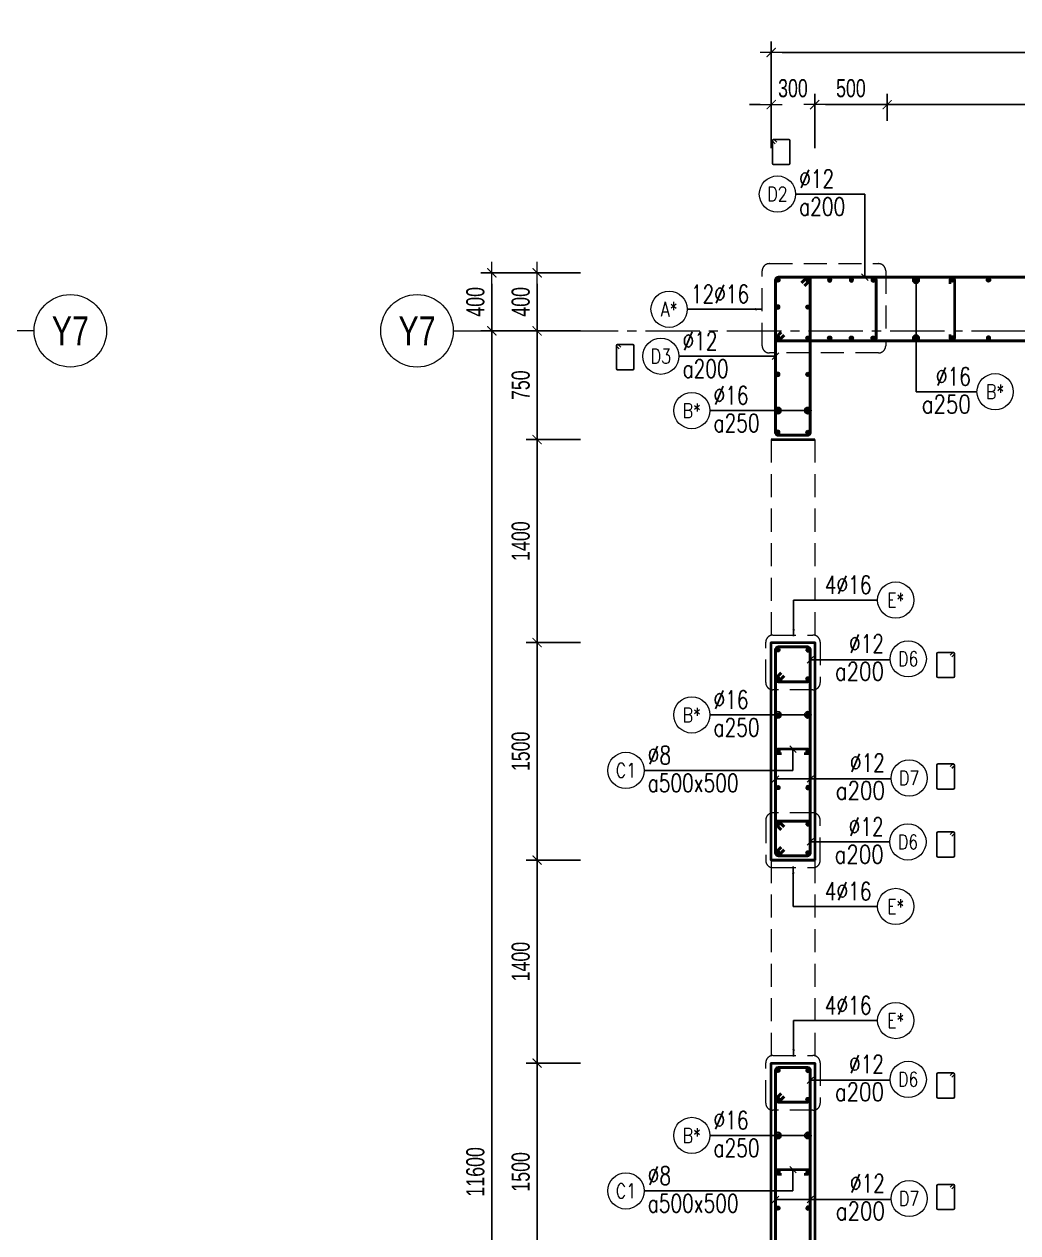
# Model space of a CAD drawing. Header units: millimetres. Extents: x 738475 to 1279438, y -34239 to 156422.
# Drawn here: x 1170235 to 1177088, y 141260 to 149595 of the extents above; entities that cross this region are included whole.
import ezdxf
from ezdxf.enums import TextEntityAlignment as Align

# ---------------------------------------------------------------- set-up
doc = ezdxf.new("R2010")
doc.units = ezdxf.units.MM
doc.header["$MEASUREMENT"] = 0
doc.linetypes.add('HIDDEN2', pattern=[4.7625, 3.175, -1.5875])
doc.linetypes.add('OF_Grid_1$0$CENTER2', pattern=[1.125, 0.75, -0.125, 0.125, -0.125])
doc.layers.get('0').update_dxf_attribs({"lineweight": 20})
doc.layers.get('Defpoints').update_dxf_attribs({"color": 151, "lineweight": 9})
for name, color, linetype, lineweight in [('KC-LEADER', 153, 'Continuous', 18), ('KC-THEP', 6, 'Continuous', 40), ('NDC_S_BEAM', 3, 'HIDDEN2', 20), ('NDC_S_DIM', 1, 'Continuous', 15), ('NDC_S_HIDDEN', 8, 'HIDDEN2', 13), ('NDC_S_LEADER', 1, 'Continuous', 15), ('NDC_S_REBAR', 4, 'Continuous', 35), ('NDC_S_STIRRUP', 4, 'Continuous', 40), ('NDC_S_VN TEXT', 7, 'Continuous', 20), ('NDC_S_WALL', 6, 'Continuous', 35), ('OF_Core wall_1.2(B1-19F)$0$NDC_S_WALL', 6, 'Continuous', 35), ('OF_Grid_1$0$NDC_S_AXIS', 5, 'OF_Grid_1$0$CENTER2', 13), ('OF_Grid_1$0$NDC_S_SYMBOL', 1, 'Continuous', 15), ('OF_Grid_1$0$NDC_S_TEXT SYMBOL', 7, 'Continuous', 20)]:
    doc.layers.add(name, color=color, linetype=linetype, lineweight=lineweight)
doc.layers.add('Ligature', color=1, linetype='Continuous')
doc.styles.add('NDC_ARIAL', font='arial.ttf', dxfattribs={"width": 0.85})
doc.styles.add('NDC_DIM', font='', dxfattribs={"width": 0.75})
doc.styles.add('NDC_EN TXT', font='romans.shx', dxfattribs={"width": 0.8})
doc.styles.add('OF_Grid_1$0$NDC_ANNO', font='', dxfattribs={"width": 0.8})
doc.styles.get('NDC_DIM').set_extended_font_data('Dotum')
doc.styles.get('OF_Grid_1$0$NDC_ANNO').set_extended_font_data('Dotum')
doc.dimstyles.new('NDC_1-50', dxfattribs={"dimscale": 50, "dimtxt": 2.5, "dimasz": 1, "dimexe": 1.5, "dimexo": 0, "dimgap": 0.8, "dimtad": 1, "dimdec": 0, "dimdsep": 46, "dimtxsty": 'NDC_ARIAL', "dimblk": 'DIMMARK', "dimcen": 49999.938995, "dimdle": 1.5, "dimclrd": 1, "dimclre": 1, "dimclrt": 3, "dimadec": 0, "dimazin": 0, "dimtfac": 1, "dimtdec": 0, "dimtix": 1, "dimtmove": 2, "dimatfit": 3, "dimfxl": 1, "dimarcsym": 0})
doc.dimstyles.new('NDC_dim_30', dxfattribs={"dimscale": 30, "dimtxt": 2.5, "dimasz": 1.5, "dimexe": 1.5, "dimexo": 2.5, "dimgap": 1, "dimtad": 1, "dimdec": 0, "dimzin": 0, "dimdsep": 46, "dimtxsty": 'NDC_DIM', "dimblk": 'DIMMARK', "dimcen": 0.09, "dimdle": 1.2, "dimclrd": 1, "dimclre": 1, "dimclrt": 3, "dimadec": 0, "dimazin": 0, "dimtfac": 1, "dimtdec": 0, "dimtix": 1, "dimtofl": 0, "dimtmove": 0, "dimatfit": 3, "dimfxl": 6, "dimfxlon": 1, "dimtolj": 1, "dimtzin": 0, "dimarcsym": 0})
doc.dimstyles.new('NDC_dim_50', dxfattribs={"dimscale": 50, "dimtxt": 2.5, "dimasz": 1.5, "dimexe": 1.5, "dimexo": 2.5, "dimgap": 1, "dimtad": 1, "dimdec": 0, "dimzin": 0, "dimdsep": 46, "dimtxsty": 'NDC_DIM', "dimblk": 'DIMMARK', "dimcen": 0.09, "dimdle": 1.2, "dimclrd": 1, "dimclre": 1, "dimclrt": 3, "dimadec": 0, "dimazin": 0, "dimtfac": 1, "dimtdec": 0, "dimtix": 1, "dimtofl": 0, "dimtmove": 0, "dimatfit": 3, "dimfxl": 6, "dimfxlon": 1, "dimtolj": 1, "dimtzin": 0, "dimarcsym": 0})

# ---------------------------------------------------------------- blocks, each defined once
blk = doc.blocks.new('*U17')
at = {"layer": 'OF_Grid_1$0$NDC_S_SYMBOL'}
blk.add_line((-5, 0), (-9, 0), dxfattribs=at)
blk.add_circle((0, 0), 5, dxfattribs=at)
at = {"layer": 'OF_Grid_1$0$NDC_S_TEXT SYMBOL', "color": 7, "style": 'OF_Grid_1$0$NDC_ANNO', "width": 0.8}
blk.add_attdef('GRID', text='', height=4, rotation=90, dxfattribs=at).set_placement((0, 0), align=Align.MIDDLE)
blk = doc.blocks.new('THEP')
at = {"layer": 'KC-LEADER', "color": 6}
blk.add_circle((0, 0), 14, dxfattribs=at)
at = {"layer": 'KC-THEP'}
for p, q in [((-14, 0), (14, 0)), ((9.9, 9.9), (-9.9, -9.9)), ((-9.9, 9.9), (9.9, -9.9)), ((0, 14), (0, -14))]:
    blk.add_line(p, q, dxfattribs=at)
blk = doc.blocks.new('DIMMARK')
at = {"layer": 'NDC_S_DIM', "color": 1}
blk.add_line((-1.5, 0), (1, 0), dxfattribs=at)
at = {"layer": 'NDC_S_DIM', "color": 2, "const_width": 0.1}
blk.add_lwpolyline([(-0.42, -0.42), (0.42, 0.42)], dxfattribs=at)
blk = doc.blocks.new('*U10')
blk.add_circle((2.5, 0), 2.5)
at = {"layer": 'NDC_S_VN TEXT', "color": 3, "style": 'NDC_EN TXT'}
for tag, width, p in [('DK2', 0.75, (-0.85, 0.85)), ('KC2', 0.8, (-0.85, -2.97))]:
    blk.add_attdef(tag, text='', height=2.5, dxfattribs=dict(at, width=width)).set_placement(p, align=Align.RIGHT)
at = {"layer": 'NDC_S_VN TEXT', "color": 7, "style": 'NDC_EN TXT', "width": 0.8}
blk.add_attdef('SH3', text='', height=2, dxfattribs=at).set_placement((2.5, 0), align=Align.MIDDLE)
blk = doc.blocks.new('*U11')
blk.add_circle((-2.5, 0), 2.5)
at = {"layer": 'NDC_S_VN TEXT', "color": 3, "style": 'NDC_EN TXT', "width": 0.75}
for tag, p in [('DK1', (0.5, 0.85)), ('KC1', (0.5, -2.97))]:
    blk.add_attdef(tag, p, '', height=2.5, dxfattribs=at)
at = {"layer": 'NDC_S_VN TEXT', "color": 7, "style": 'NDC_EN TXT', "width": 0.8}
blk.add_attdef('SH2', text='', height=2, dxfattribs=at).set_placement((-2.5, 0), align=Align.MIDDLE)
blk = doc.blocks.new('*U13')
blk.add_circle((-2.5, 0), 2.5)
at = {"layer": 'NDC_S_VN TEXT', "color": 3, "style": 'NDC_EN TXT', "width": 0.75}
blk.add_attdef('DK1', (0.5, 0.85), '', height=2.5, dxfattribs=at)
at = {"layer": 'NDC_S_VN TEXT', "color": 7, "style": 'NDC_EN TXT', "width": 0.8}
blk.add_attdef('SH2', text='', height=2, dxfattribs=at).set_placement((-2.5, 0), align=Align.MIDDLE)
blk = doc.blocks.new('*D189')
at = {"layer": 'Defpoints', "color": 0, "transparency": 16777216}
for p in [(1175687.1, 149040.2), (1175387.1, 147880.2), (1175687.1, 147380.2)]:
    blk.add_point(p, dxfattribs=at)
at = {"layer": 'NDC_S_DIM', "color": 1, "lineweight": -2, "transparency": 16777216}
for p, q in [((1175312.1, 149040.2), (1175237.1, 149040.2)), ((1175387.1, 148740.2), (1175387.1, 149115.2)), ((1175687.1, 148740.2), (1175687.1, 149115.2)), ((1175762.1, 149040.2), (1175837.1, 149040.2))]:
    blk.add_line(p, q, dxfattribs=at)
at = {"layer": 'NDC_S_DIM', "color": 1, "lineweight": -2, "transparency": 16777216, "xscale": 75, "yscale": 75, "zscale": 75}
blk.add_blockref('DIMMARK', (1175387.1, 149040.2), dxfattribs=at)
at = {"layer": 'NDC_S_DIM', "color": 1, "lineweight": -2, "transparency": 16777216, "xscale": 75, "yscale": 75, "zscale": 75, "rotation": 180}
blk.add_blockref('DIMMARK', (1175687.1, 149040.2), dxfattribs=at)
at = {"layer": 'NDC_S_DIM', "color": 3, "transparency": 16777216, "insert": (1175537.1, 149152.7), "char_height": 125, "attachment_point": 5, "style": 'NDC_DIM'}
blk.add_mtext('\\A1;300', dxfattribs=at)
blk = doc.blocks.new('*D190')
at = {"layer": 'Defpoints', "color": 0, "transparency": 16777216}
for p in [(1176186.8, 149040.2), (1176186.8, 148803.4), (1175687.1, 147380.2)]:
    blk.add_point(p, dxfattribs=at)
at = {"layer": 'NDC_S_DIM', "color": 1, "lineweight": -2, "transparency": 16777216}
for p, q in [((1175687.1, 148740.2), (1175687.1, 149115.2)), ((1175762.1, 149040.2), (1176111.8, 149040.2)), ((1176186.8, 148928.4), (1176186.8, 149115.2))]:
    blk.add_line(p, q, dxfattribs=at)
at = {"layer": 'NDC_S_DIM', "color": 1, "lineweight": -2, "transparency": 16777216, "xscale": 75, "yscale": 75, "zscale": 75, "rotation": 180}
blk.add_blockref('DIMMARK', (1175687.1, 149040.2), dxfattribs=at)
at = {"layer": 'NDC_S_DIM', "color": 1, "lineweight": -2, "transparency": 16777216, "xscale": 75, "yscale": 75, "zscale": 75}
blk.add_blockref('DIMMARK', (1176186.8, 149040.2), dxfattribs=at)
at = {"layer": 'NDC_S_DIM', "color": 3, "transparency": 16777216, "insert": (1175936.9, 149152.7), "char_height": 125, "attachment_point": 5, "style": 'NDC_DIM'}
blk.add_mtext('\\A1;500', dxfattribs=at)
blk = doc.blocks.new('*D191')
at = {"layer": 'Defpoints', "color": 0, "transparency": 16777216}
for p in [(1178387.1, 149040.2), (1176186.8, 148803.4), (1178387.1, 147380.2)]:
    blk.add_point(p, dxfattribs=at)
at = {"layer": 'NDC_S_DIM', "color": 1, "lineweight": -2, "transparency": 16777216}
for p, q in [((1176186.8, 148928.4), (1176186.8, 149115.2)), ((1176261.8, 149040.2), (1178312.1, 149040.2)), ((1178387.1, 148740.2), (1178387.1, 149115.2))]:
    blk.add_line(p, q, dxfattribs=at)
at = {"layer": 'NDC_S_DIM', "color": 1, "lineweight": -2, "transparency": 16777216, "xscale": 75, "yscale": 75, "zscale": 75, "rotation": 180}
blk.add_blockref('DIMMARK', (1176186.8, 149040.2), dxfattribs=at)
at = {"layer": 'NDC_S_DIM', "color": 1, "lineweight": -2, "transparency": 16777216, "xscale": 75, "yscale": 75, "zscale": 75}
blk.add_blockref('DIMMARK', (1178387.1, 149040.2), dxfattribs=at)
at = {"layer": 'NDC_S_DIM', "color": 3, "transparency": 16777216, "insert": (1177286.9, 149152.7), "char_height": 125, "attachment_point": 5, "style": 'NDC_DIM'}
blk.add_mtext('\\A1;2200', dxfattribs=at)
blk = doc.blocks.new('*D186')
at = {"layer": 'Defpoints', "color": 0, "transparency": 16777216}
for p in [(1181687.1, 149400.5), (1175387.1, 147880.2), (1181687.1, 147880.2)]:
    blk.add_point(p, dxfattribs=at)
at = {"layer": 'NDC_S_DIM', "color": 1, "lineweight": -2, "transparency": 16777216}
for p, q in [((1175387.1, 149100.5), (1175387.1, 149475.5)), ((1181687.1, 149100.5), (1181687.1, 149475.5)), ((1175462.1, 149400.5), (1181612.1, 149400.5))]:
    blk.add_line(p, q, dxfattribs=at)
at = {"layer": 'NDC_S_DIM', "color": 1, "lineweight": -2, "transparency": 16777216, "xscale": 75, "yscale": 75, "zscale": 75, "rotation": 180}
blk.add_blockref('DIMMARK', (1175387.1, 149400.5), dxfattribs=at)
at = {"layer": 'NDC_S_DIM', "color": 1, "lineweight": -2, "transparency": 16777216, "xscale": 75, "yscale": 75, "zscale": 75}
blk.add_blockref('DIMMARK', (1181687.1, 149400.5), dxfattribs=at)
at = {"layer": 'NDC_S_DIM', "color": 3, "transparency": 16777216, "insert": (1178537.1, 149513.1), "char_height": 125, "attachment_point": 5, "style": 'NDC_DIM'}
blk.add_mtext('\\A1;6300', dxfattribs=at)
blk = doc.blocks.new('*U9')
blk.add_circle((2.5, 0), 2.5)
at = {"layer": 'NDC_S_VN TEXT', "color": 3, "style": 'NDC_EN TXT', "width": 0.75}
blk.add_attdef('DK2', text='', height=2.5, dxfattribs=at).set_placement((-0.85, 0.85), align=Align.RIGHT)
at = {"layer": 'NDC_S_VN TEXT', "color": 7, "style": 'NDC_EN TXT', "width": 0.8}
blk.add_attdef('SH3', text='', height=2, dxfattribs=at).set_placement((2.5, 0), align=Align.MIDDLE)
blk = doc.blocks.new('*U15')
at = {"layer": 'OF_Grid_1$0$NDC_S_SYMBOL'}
blk.add_line((5, 0), (9, 0), dxfattribs=at)
blk.add_circle((0, 0), 5, dxfattribs=at)
at = {"layer": 'OF_Grid_1$0$NDC_S_TEXT SYMBOL', "color": 7, "style": 'OF_Grid_1$0$NDC_ANNO', "width": 0.8}
blk.add_attdef('GRID', text='', height=4, rotation=270, dxfattribs=at).set_placement((0, 0), align=Align.MIDDLE)
blk = doc.blocks.new('*D155')
at = {"layer": 'Defpoints', "color": 0, "ltscale": 200, "transparency": 16777216}
for p in [(1173772.5, 147880.2), (1175387.1, 147880.2), (1175687.1, 147480.2)]:
    blk.add_point(p, dxfattribs=at)
at = {"layer": 'NDC_S_DIM', "color": 1, "lineweight": -2, "ltscale": 200, "transparency": 16777216}
for p, q in [((1174072.5, 147880.2), (1173697.5, 147880.2)), ((1173772.5, 147555.2), (1173772.5, 147805.2)), ((1174072.5, 147480.2), (1173697.5, 147480.2))]:
    blk.add_line(p, q, dxfattribs=at)
at = {"layer": 'NDC_S_DIM', "color": 1, "lineweight": -2, "ltscale": 200, "transparency": 16777216, "xscale": 75, "yscale": 75, "zscale": 75}
for p, rotation in [((1173772.5, 147880.2), 90), ((1173772.5, 147480.2), 270)]:
    blk.add_blockref('DIMMARK', p, dxfattribs=dict(at, rotation=rotation))
at = {"layer": 'NDC_S_DIM', "color": 3, "ltscale": 200, "transparency": 16777216, "insert": (1173659.9, 147680.2), "char_height": 125, "attachment_point": 5, "rotation": 90, "style": 'NDC_DIM'}
blk.add_mtext('\\A1;400', dxfattribs=at)
blk = doc.blocks.new('*D159')
at = {"layer": 'Defpoints', "color": 0, "ltscale": 200, "transparency": 16777216}
for p in [(1173459.9, 147480.2), (1175500.9, 147480.2), (1175501, 135880.4)]:
    blk.add_point(p, dxfattribs=at)
at = {"layer": 'NDC_S_DIM', "color": 1, "lineweight": -2, "ltscale": 200, "transparency": 16777216}
for p, q in [((1173759.9, 147480.2), (1173384.9, 147480.2)), ((1173459.9, 135955.4), (1173459.9, 147405.2)), ((1173759.9, 135880.4), (1173384.9, 135880.4))]:
    blk.add_line(p, q, dxfattribs=at)
at = {"layer": 'NDC_S_DIM', "color": 1, "lineweight": -2, "ltscale": 200, "transparency": 16777216, "xscale": 75, "yscale": 75, "zscale": 75}
for p, rotation in [((1173459.9, 147480.2), 90), ((1173459.9, 135880.4), 270)]:
    blk.add_blockref('DIMMARK', p, dxfattribs=dict(at, rotation=rotation))
at = {"layer": 'NDC_S_DIM', "color": 3, "ltscale": 200, "transparency": 16777216, "insert": (1173347.3, 141680.3), "char_height": 125, "attachment_point": 5, "rotation": 90, "style": 'NDC_DIM'}
blk.add_mtext('\\A1;11600', dxfattribs=at)
blk = doc.blocks.new('*D179')
at = {"layer": 'Defpoints', "color": 0, "ltscale": 200, "transparency": 16777216}
for p in [(1173459.9, 147880.2), (1175387.1, 147880.2), (1175500.9, 147480.2)]:
    blk.add_point(p, dxfattribs=at)
at = {"layer": 'NDC_S_DIM', "color": 1, "lineweight": -2, "ltscale": 200, "transparency": 16777216}
for p, q in [((1173759.9, 147880.2), (1173384.9, 147880.2)), ((1173459.9, 147555.2), (1173459.9, 147805.2)), ((1173759.9, 147480.2), (1173384.9, 147480.2))]:
    blk.add_line(p, q, dxfattribs=at)
at = {"layer": 'NDC_S_DIM', "color": 1, "lineweight": -2, "ltscale": 200, "transparency": 16777216, "xscale": 75, "yscale": 75, "zscale": 75}
for p, rotation in [((1173459.9, 147880.2), 90), ((1173459.9, 147480.2), 270)]:
    blk.add_blockref('DIMMARK', p, dxfattribs=dict(at, rotation=rotation))
at = {"layer": 'NDC_S_DIM', "color": 3, "ltscale": 200, "transparency": 16777216, "insert": (1173347.3, 147680.2), "char_height": 125, "attachment_point": 5, "rotation": 90, "style": 'NDC_DIM'}
blk.add_mtext('\\A1;400', dxfattribs=at)
blk = doc.blocks.new('*D173')
at = {"layer": 'Defpoints', "color": 0, "ltscale": 200, "transparency": 16777216}
for p in [(1173772.5, 142430.2), (1175659.2, 142430.2), (1175659.2, 140930.2)]:
    blk.add_point(p, dxfattribs=at)
at = {"layer": 'NDC_S_DIM', "color": 1, "lineweight": -2, "ltscale": 200, "transparency": 16777216}
for p, q in [((1174072.5, 142430.2), (1173697.5, 142430.2)), ((1173772.5, 141005.2), (1173772.5, 142355.2)), ((1174072.5, 140930.2), (1173697.5, 140930.2))]:
    blk.add_line(p, q, dxfattribs=at)
at = {"layer": 'NDC_S_DIM', "color": 1, "lineweight": -2, "ltscale": 200, "transparency": 16777216, "xscale": 75, "yscale": 75, "zscale": 75}
for p, rotation in [((1173772.5, 142430.2), 90), ((1173772.5, 140930.2), 270)]:
    blk.add_blockref('DIMMARK', p, dxfattribs=dict(at, rotation=rotation))
at = {"layer": 'NDC_S_DIM', "color": 3, "ltscale": 200, "transparency": 16777216, "insert": (1173659.9, 141680.2), "char_height": 125, "attachment_point": 5, "rotation": 90, "style": 'NDC_DIM'}
blk.add_mtext('\\A1;1500', dxfattribs=at)
blk = doc.blocks.new('*D174')
at = {"layer": 'Defpoints', "color": 0, "ltscale": 200, "transparency": 16777216}
for p in [(1173772.5, 143830.2), (1175659.2, 143830.2), (1175659.2, 142430.2)]:
    blk.add_point(p, dxfattribs=at)
at = {"layer": 'NDC_S_DIM', "color": 1, "lineweight": -2, "ltscale": 200, "transparency": 16777216}
for p, q in [((1174072.5, 143830.2), (1173697.5, 143830.2)), ((1173772.5, 142505.2), (1173772.5, 143755.2)), ((1174072.5, 142430.2), (1173697.5, 142430.2))]:
    blk.add_line(p, q, dxfattribs=at)
at = {"layer": 'NDC_S_DIM', "color": 1, "lineweight": -2, "ltscale": 200, "transparency": 16777216, "xscale": 75, "yscale": 75, "zscale": 75}
for p, rotation in [((1173772.5, 143830.2), 90), ((1173772.5, 142430.2), 270)]:
    blk.add_blockref('DIMMARK', p, dxfattribs=dict(at, rotation=rotation))
at = {"layer": 'NDC_S_DIM', "color": 3, "ltscale": 200, "transparency": 16777216, "insert": (1173659.9, 143130.2), "char_height": 125, "attachment_point": 5, "rotation": 90, "style": 'NDC_DIM'}
blk.add_mtext('\\A1;1400', dxfattribs=at)
blk = doc.blocks.new('*D175')
at = {"layer": 'Defpoints', "color": 0, "ltscale": 200, "transparency": 16777216}
for p in [(1173772.5, 145330.2), (1175659.2, 145330.2), (1175659.2, 143830.2)]:
    blk.add_point(p, dxfattribs=at)
at = {"layer": 'NDC_S_DIM', "color": 1, "lineweight": -2, "ltscale": 200, "transparency": 16777216}
for p, q in [((1174072.5, 145330.2), (1173697.5, 145330.2)), ((1173772.5, 143905.2), (1173772.5, 145255.2)), ((1174072.5, 143830.2), (1173697.5, 143830.2))]:
    blk.add_line(p, q, dxfattribs=at)
at = {"layer": 'NDC_S_DIM', "color": 1, "lineweight": -2, "ltscale": 200, "transparency": 16777216, "xscale": 75, "yscale": 75, "zscale": 75}
for p, rotation in [((1173772.5, 145330.2), 90), ((1173772.5, 143830.2), 270)]:
    blk.add_blockref('DIMMARK', p, dxfattribs=dict(at, rotation=rotation))
at = {"layer": 'NDC_S_DIM', "color": 3, "ltscale": 200, "transparency": 16777216, "insert": (1173659.9, 144580.2), "char_height": 125, "attachment_point": 5, "rotation": 90, "style": 'NDC_DIM'}
blk.add_mtext('\\A1;1500', dxfattribs=at)
blk = doc.blocks.new('*D176')
at = {"layer": 'Defpoints', "color": 0, "ltscale": 200, "transparency": 16777216}
for p in [(1173772.5, 146730.2), (1175659.2, 146730.2), (1175659.2, 145330.2)]:
    blk.add_point(p, dxfattribs=at)
at = {"layer": 'NDC_S_DIM', "color": 1, "lineweight": -2, "ltscale": 200, "transparency": 16777216}
for p, q in [((1174072.5, 146730.2), (1173697.5, 146730.2)), ((1173772.5, 145405.2), (1173772.5, 146655.2)), ((1174072.5, 145330.2), (1173697.5, 145330.2))]:
    blk.add_line(p, q, dxfattribs=at)
at = {"layer": 'NDC_S_DIM', "color": 1, "lineweight": -2, "ltscale": 200, "transparency": 16777216, "xscale": 75, "yscale": 75, "zscale": 75}
for p, rotation in [((1173772.5, 146730.2), 90), ((1173772.5, 145330.2), 270)]:
    blk.add_blockref('DIMMARK', p, dxfattribs=dict(at, rotation=rotation))
at = {"layer": 'NDC_S_DIM', "color": 3, "ltscale": 200, "transparency": 16777216, "insert": (1173659.9, 146030.2), "char_height": 125, "attachment_point": 5, "rotation": 90, "style": 'NDC_DIM'}
blk.add_mtext('\\A1;1400', dxfattribs=at)
blk = doc.blocks.new('*D177')
at = {"layer": 'Defpoints', "color": 0, "ltscale": 200, "transparency": 16777216}
for p in [(1173772.5, 147480.2), (1175500.9, 147480.2), (1175659.2, 146730.2)]:
    blk.add_point(p, dxfattribs=at)
at = {"layer": 'NDC_S_DIM', "color": 1, "lineweight": -2, "ltscale": 200, "transparency": 16777216}
for p, q in [((1174072.5, 147480.2), (1173697.5, 147480.2)), ((1173772.5, 146805.2), (1173772.5, 147405.2)), ((1174072.5, 146730.2), (1173697.5, 146730.2))]:
    blk.add_line(p, q, dxfattribs=at)
at = {"layer": 'NDC_S_DIM', "color": 1, "lineweight": -2, "ltscale": 200, "transparency": 16777216, "xscale": 75, "yscale": 75, "zscale": 75}
for p, rotation in [((1173772.5, 147480.2), 90), ((1173772.5, 146730.2), 270)]:
    blk.add_blockref('DIMMARK', p, dxfattribs=dict(at, rotation=rotation))
at = {"layer": 'NDC_S_DIM', "color": 3, "ltscale": 200, "transparency": 16777216, "insert": (1173659.9, 147105.2), "char_height": 125, "attachment_point": 5, "rotation": 90, "style": 'NDC_DIM'}
blk.add_mtext('\\A1;750', dxfattribs=at)

msp = doc.modelspace()

# ---------------------------------------------------------------- linework, layer by layer
at = {"layer": 'Ligature'}
for points in [[(1175413.832, 148770.02), (1175397.866, 148785.986, -0.66817864), (1175403.639, 148799.924), (1175508.268, 148799.924, -0.41421356), (1175516.433, 148791.76), (1175516.433, 148634.652, -0.41421356), (1175508.268, 148626.487), (1175403.639, 148626.487, -0.41421356), (1175395.474, 148634.652), (1175395.474, 148791.76, -0.66817864), (1175409.413, 148797.533), (1175425.379, 148781.567)], [(1174338.19, 147355.216), (1174322.224, 147371.182, -0.66817864), (1174327.998, 147385.12), (1174432.626, 147385.12, -0.41421356), (1174440.791, 147376.955), (1174440.791, 147219.847, -0.41421356), (1174432.626, 147211.682), (1174327.998, 147211.682, -0.41421356), (1174319.833, 147219.847), (1174319.833, 147376.955, -0.66817864), (1174333.771, 147382.728), (1174349.737, 147366.762)], [(1176633.084, 145232.383), (1176649.05, 145248.349, 0.66817864), (1176643.277, 145262.287), (1176538.648, 145262.287, 0.41421356), (1176530.483, 145254.122), (1176530.483, 145097.015, 0.41421356), (1176538.648, 145088.85), (1176643.277, 145088.85, 0.41421356), (1176651.441, 145097.015), (1176651.441, 145254.122, 0.66817864), (1176637.503, 145259.896), (1176621.537, 145243.93)], [(1176633.056, 144463.234), (1176649.022, 144479.2, 0.66817864), (1176643.248, 144493.138), (1176538.62, 144493.138, 0.41421356), (1176530.455, 144484.974), (1176530.455, 144327.866, 0.41421356), (1176538.62, 144319.701), (1176643.249, 144319.701, 0.41421356), (1176651.413, 144327.866), (1176651.413, 144484.974, 0.66817864), (1176637.475, 144490.747), (1176621.509, 144474.781)], [(1176633.056, 143994.658), (1176649.022, 144010.624, 0.66817864), (1176643.248, 144024.563), (1176538.62, 144024.563, 0.41421356), (1176530.455, 144016.398), (1176530.455, 143859.29, 0.41421356), (1176538.62, 143851.125), (1176643.249, 143851.125, 0.41421356), (1176651.413, 143859.29), (1176651.413, 144016.398, 0.66817864), (1176637.475, 144022.171), (1176621.509, 144006.205)], [(1176633.084, 142332.383), (1176649.05, 142348.349, 0.66817864), (1176643.277, 142362.287), (1176538.648, 142362.287, 0.41421356), (1176530.483, 142354.122), (1176530.483, 142197.015, 0.41421356), (1176538.648, 142188.85), (1176643.277, 142188.85, 0.41421356), (1176651.441, 142197.015), (1176651.441, 142354.122, 0.66817864), (1176637.503, 142359.896), (1176621.537, 142343.93)], [(1176633.056, 141563.234), (1176649.022, 141579.2, 0.66817864), (1176643.248, 141593.138), (1176538.62, 141593.138, 0.41421356), (1176530.455, 141584.974), (1176530.455, 141427.866, 0.41421356), (1176538.62, 141419.701), (1176643.249, 141419.701, 0.41421356), (1176651.413, 141427.866), (1176651.413, 141584.974, 0.66817864), (1176637.475, 141590.747), (1176621.509, 141574.781)]]:
    msp.add_lwpolyline(points, format="xyb", dxfattribs=at)
at = {"layer": 'NDC_S_BEAM', "ltscale": 50}
for p, q in [((1175387.051, 146730.175), (1175387.051, 145330.174)), ((1175687.051, 146730.175), (1175687.051, 145330.174)), ((1175387.051, 143830.175), (1175387.051, 142430.175)), ((1175687.051, 143830.175), (1175687.051, 142430.175))]:
    msp.add_line(p, q, dxfattribs=at)
at = {"layer": 'NDC_S_HIDDEN', "ltscale": 50}
for points in [[(1175374.681, 147943.575), (1176126.892, 147943.575, -0.41421356), (1176176.892, 147893.575), (1176176.892, 147377.769, -0.41421356), (1176126.892, 147327.769), (1175374.681, 147327.769, -0.41421356), (1175324.681, 147377.769), (1175324.681, 147893.575, -0.41421356)], [(1175399.415, 145382.234), (1175675.258, 145382.234, -0.41421356), (1175725.258, 145332.234), (1175725.258, 145054.685, -0.41421356), (1175675.258, 145004.685), (1175399.415, 145004.685, -0.41421356), (1175349.415, 145054.685), (1175349.415, 145332.234, -0.41421356)], [(1175399.415, 143778.115), (1175675.258, 143778.115, 0.41421356), (1175725.258, 143828.115), (1175725.258, 144105.665, 0.41421356), (1175675.258, 144155.665), (1175399.415, 144155.665, 0.41421356), (1175349.415, 144105.665), (1175349.415, 143828.115, 0.41421356)], [(1175399.415, 142482.234), (1175675.258, 142482.234, -0.41421356), (1175725.258, 142432.234), (1175725.258, 142154.685, -0.41421356), (1175675.258, 142104.685), (1175399.415, 142104.685, -0.41421356), (1175349.415, 142154.685), (1175349.415, 142432.234, -0.41421356)]]:
    msp.add_lwpolyline(points, format="xyb", close=True, dxfattribs=at)
at = {"layer": 'NDC_S_REBAR'}
for points in [[(1176620.848, 147805.175), (1176620.848, 147830.175, -1), (1176650.848, 147830.175), (1176650.848, 147430.175, -1), (1176620.848, 147430.175), (1176620.848, 147455.175)], [(1175615.563, 144565.175), (1175640.563, 144565.175, 1), (1175640.563, 144595.175), (1175433.539, 144595.175, 1), (1175433.539, 144565.175), (1175458.539, 144565.175)], [(1175615.563, 141665.175), (1175640.563, 141665.175, 1), (1175640.563, 141695.175), (1175433.539, 141695.175, 1), (1175433.539, 141665.175), (1175458.539, 141665.175)]]:
    msp.add_lwpolyline(points, format="xyb", dxfattribs=at)
at = {"layer": 'NDC_S_STIRRUP'}
for points in [[(1181597.051, 147450.175), (1181637.051, 147410.175, 0.41421356), (1181657.051, 147430.175), (1181657.051, 147830.175, 0.41421356), (1181637.051, 147850.175), (1175437.051, 147850.175, 0.41421356), (1175417.051, 147830.175), (1175417.051, 147430.175, 0.41421356), (1175437.051, 147410.175), (1181637.051, 147410.175, 0.41421356), (1181657.051, 147430.175), (1181617.051, 147470.175)], [(1175477.051, 147450.175), (1175437.051, 147410.175, -0.41421356), (1175417.051, 147430.175), (1175417.051, 147830.175, -0.41421356), (1175437.051, 147850.175), (1176090.563, 147850.175, -0.41421356), (1176110.563, 147830.175), (1176110.563, 147430.175, -0.41421356), (1176090.563, 147410.175), (1175437.051, 147410.175, -0.41421356), (1175417.051, 147430.175), (1175457.051, 147470.175)], [(1175617.051, 147790.175), (1175657.051, 147830.175, 0.41421356), (1175637.051, 147850.175), (1175437.051, 147850.175, 0.41421356), (1175417.051, 147830.175), (1175417.051, 146780.174, 0.41421356), (1175437.051, 146760.174), (1175637.051, 146760.174, 0.41421356), (1175657.051, 146780.174), (1175657.051, 147830.175, 0.41421356), (1175637.051, 147850.175), (1175597.051, 147810.175)], [(1175457.051, 143920.175), (1175417.051, 143880.175, 0.41421356), (1175437.051, 143860.175), (1175637.051, 143860.175, 0.41421356), (1175657.051, 143880.175), (1175657.051, 145280.175, 0.41421356), (1175637.051, 145300.175), (1175437.051, 145300.175, 0.41421356), (1175417.051, 145280.175), (1175417.051, 143880.175, 0.41421356), (1175437.051, 143860.175), (1175477.051, 143900.175)], [(1175457.051, 145120.711), (1175417.051, 145080.711, 0.41421356), (1175437.051, 145060.711), (1175637.051, 145060.711, 0.41421356), (1175657.051, 145080.711), (1175657.051, 145280.175, 0.41421356), (1175637.051, 145300.175), (1175437.051, 145300.175, 0.41421356), (1175417.051, 145280.175), (1175417.051, 145080.711, 0.41421356), (1175437.051, 145060.711), (1175477.051, 145100.711)], [(1175457.051, 144039.638), (1175417.051, 144079.638, -0.41421356), (1175437.051, 144099.638), (1175637.051, 144099.638, -0.41421356), (1175657.051, 144079.638), (1175657.051, 143880.175, -0.41421356), (1175637.051, 143860.175), (1175437.051, 143860.175, -0.41421356), (1175417.051, 143880.175), (1175417.051, 144079.638, -0.41421356), (1175437.051, 144099.638), (1175477.051, 144059.638)], [(1175457.051, 141020.175), (1175417.051, 140980.175, 0.41421356), (1175437.051, 140960.175), (1175637.051, 140960.175, 0.41421356), (1175657.051, 140980.175), (1175657.051, 142380.175, 0.41421356), (1175637.051, 142400.175), (1175437.051, 142400.175, 0.41421356), (1175417.051, 142380.175), (1175417.051, 140980.175, 0.41421356), (1175437.051, 140960.175), (1175477.051, 141000.175)], [(1175457.051, 142220.711), (1175417.051, 142180.711, 0.41421356), (1175437.051, 142160.711), (1175637.051, 142160.711, 0.41421356), (1175657.051, 142180.711), (1175657.051, 142380.175, 0.41421356), (1175637.051, 142400.175), (1175437.051, 142400.175, 0.41421356), (1175417.051, 142380.175), (1175417.051, 142180.711, 0.41421356), (1175437.051, 142160.711), (1175477.051, 142200.711)]]:
    msp.add_lwpolyline(points, format="xyb", dxfattribs=at)
at = {"layer": 'NDC_S_WALL'}
msp.add_line((1175387.051, 143830.175), (1175687.051, 143830.175), dxfattribs=at)
at = {"layer": 'NDC_S_WALL', "ltscale": 200}
msp.add_lwpolyline([(1175687.051, 146730.175, 0, 0, 0), (1175687.051, 147380.175, 0, 0, 0), (1178387.051, 147380.175, 0, 0, 0), (1178387.051, 135980.175, 0, 0, 0), (1175687.051, 135980.175, 0, 0, 0), (1175687.051, 136630.175, 0, 0, 0), (1175387.051, 136630.175, 0, 0, 0), (1175387.051, 135480.175, 0, 0, 0), (1181687.051, 135480.175, 0.5, 0.5, 0), (1181687.051, 135480.175, 0, 0, 0), (1181687.051, 136630.175, 0, 0, 0), (1181387.051, 136630.175, 0, 0, 0), (1181387.051, 135980.175, 0.5, 0.5, 0), (1181387.051, 135980.175, 0, 0, 0), (1178687.051, 135980.175, 0, 0, 0), (1178687.051, 147380.175, 0, 0, 0), (1181387.051, 147380.175, 0.5, 0.5, 0), (1181387.051, 147380.175, 0, 0, 0), (1181387.051, 146730.175, 0, 0, 0), (1181687.051, 146730.175, 0, 0, 0), (1181687.051, 147880.175, 0.5, 0.5, 0), (1181687.051, 147880.175, 0, 0, 0), (1175387.051, 147880.175, 0, 0, 0), (1175387.051, 146730.175, 0, 0, 0)], format="xyseb", dxfattribs=at)
for points in [[(1175387.051, 146730.175), (1175687.051, 146730.175)], [(1175687.051, 143830.175), (1175387.051, 143830.175), (1175387.051, 145330.175), (1175687.051, 145330.175), (1175687.051, 143830.175)], [(1175687.051, 140930.175), (1175387.051, 140930.175), (1175387.051, 142430.175), (1175687.051, 142430.175), (1175687.051, 140930.175)]]:
    msp.add_lwpolyline(points, dxfattribs=at)
at = {"layer": 'OF_Core wall_1.2(B1-19F)$0$NDC_S_WALL', "ltscale": 200}
msp.add_lwpolyline([(1175387.051, 146730.175), (1175687.051, 146730.175)], dxfattribs=at)
at = {"layer": 'OF_Grid_1$0$NDC_S_AXIS', "ltscale": 500}
msp.add_line((1173394.568, 147480.175), (1183415.956, 147480.175), dxfattribs=at)

# ---------------------------------------------------------------- block references
at = {"layer": 'KC-THEP'}
for p, rotation in [((1175433.539, 147830.175), 189.6685644363809), ((1176385.848, 147830.175), 189.6685644363809), ((1176635.848, 147830.175), 189.6685644363809), ((1176885.848, 147830.175), 189.6685644363809), ((1175640.563, 147644.116), 9.66856443638095), ((1175640.563, 147430.175), 9.66856443638095), ((1175790.563, 147430.175), 9.66856443638095), ((1175940.563, 147430.175), 9.66856443638095), ((1176090.563, 147430.175), 9.66856443638095), ((1175640.563, 147180.175), 9.668564436380946), ((1175640.563, 146930.175), 9.668564436380946), ((1175640.563, 146780.174), 9.668564436380946), ((1175433.539, 145280.175), 189.6685644363809), ((1175640.563, 145080.175), 9.668564436380926), ((1175433.539, 144830.175), 189.6685644363809), ((1175433.539, 144580.175), 189.6685644363809), ((1175433.539, 144330.175), 189.6685644363809), ((1175433.539, 144080.175), 189.6685644363809), ((1175640.563, 143880.175), 9.668564436380946), ((1175433.539, 142380.175), 189.6685644363809), ((1175640.563, 142180.175), 9.668564436380926), ((1175433.539, 141930.175), 189.6685644363809), ((1175433.539, 141680.175), 189.6685644363809), ((1175433.539, 141430.175), 189.6685644363809)]:
    msp.add_blockref('THEP', p, dxfattribs=dict(at, rotation=rotation))
at = {"layer": 'KC-THEP', "xscale": -1}
for p, rotation in [((1175640.563, 147830.175), 170.331435563619), ((1175790.563, 147830.175), 170.331435563619), ((1175940.563, 147830.175), 170.331435563619), ((1176090.563, 147830.175), 170.331435563619), ((1175433.539, 147644.116), 350.3314355636191), ((1175433.539, 147430.175), 350.3314355636191), ((1176385.848, 147430.175), 350.3314355636191), ((1176635.848, 147430.175), 350.3314355636191), ((1176885.848, 147430.175), 350.3314355636191), ((1175433.539, 147180.175), 350.3314355636191), ((1175433.539, 146930.175), 350.3314355636191), ((1175433.539, 146780.174), 350.3314355636191), ((1175640.563, 145280.175), 170.331435563619), ((1175433.539, 145080.175), 350.3314355636191), ((1175640.563, 144830.175), 170.331435563619), ((1175640.563, 144580.175), 170.331435563619), ((1175640.563, 144330.175), 170.331435563619), ((1175640.563, 144080.175), 170.331435563619), ((1175433.539, 143880.175), 350.3314355636191), ((1175640.563, 142380.175), 170.331435563619), ((1175433.539, 142180.175), 350.3314355636191), ((1175640.563, 141930.175), 170.331435563619), ((1175640.563, 141680.175), 170.331435563619), ((1175640.563, 141430.175), 170.331435563619)]:
    msp.add_blockref('THEP', p, dxfattribs=dict(at, rotation=rotation))
at = {"layer": 'NDC_S_VN TEXT', "xscale": 50, "yscale": 50, "zscale": 50}
for name, p, values in [('*U11', (1175555.101, 148423.389), {'SH2': 'D2', 'DK1': '%%C12', 'KC1': 'a200'}), ('*U13', (1174808.063, 147629.112), {'SH2': 'A*', 'DK1': '12%%C16'}), ('*U11', (1174751.114, 147305.175), {'SH2': 'D3', 'DK1': '%%C12', 'KC1': 'a200'}), ('*U10', (1176806.46, 147060.462), {'SH3': 'B*', 'DK2': '%%C16', 'KC2': 'a250'}), ('*U11', (1174964.592, 146930.175), {'SH2': 'B*', 'DK1': '%%C16', 'KC1': 'a250'}), ('*U9', (1176120.903, 145623.715), {'SH3': 'E*', 'DK2': '4%%C16'}), ('*U10', (1176207.232, 145218.034), {'SH3': 'D6', 'DK2': '%%c12', 'KC2': 'a200'}), ('*U11', (1174964.592, 144831.414), {'SH2': 'B*', 'DK1': '%%C16', 'KC1': 'a250'}), ('*U11', (1174510.607, 144448.9), {'SH2': 'C1', 'DK1': '%%c8', 'KC1': 'a500x500'}), ('*U10', (1176213.727, 144396.318), {'SH3': 'D7', 'DK2': '%%c12', 'KC2': 'a200'}), ('*U10', (1176205.288, 143955.66), {'SH3': 'D6', 'DK2': '%%c12', 'KC2': 'a200'}), ('*U9', (1176120.903, 143510.645), {'SH3': 'E*', 'DK2': '4%%C16'}), ('*U9', (1176120.903, 142723.715), {'SH3': 'E*', 'DK2': '4%%C16'}), ('*U10', (1176207.232, 142318.034), {'SH3': 'D6', 'DK2': '%%c12', 'KC2': 'a200'}), ('*U11', (1174964.592, 141931.414), {'SH2': 'B*', 'DK1': '%%C16', 'KC1': 'a250'}), ('*U11', (1174510.607, 141548.9), {'SH2': 'C1', 'DK1': '%%c8', 'KC1': 'a500x500'}), ('*U10', (1176213.727, 141496.318), {'SH3': 'D7', 'DK2': '%%c12', 'KC2': 'a200'})]:
    msp.add_blockref(name, p, dxfattribs=at).add_auto_attribs(values)
at = {"layer": 'OF_Grid_1$0$NDC_S_AXIS'}
ref = msp.add_blockref('*U17', (1170553.502, 147480.429), dxfattribs=dict(at, xscale=50, yscale=50, zscale=50))
ref.add_attrib('GRID', 'Y7', dxfattribs={"layer": 'OF_Grid_1$0$NDC_S_TEXT SYMBOL', "color": 7, "height": 200, "style": 'OF_Grid_1$0$NDC_ANNO', "width": 0.8}).set_placement((1170553.502, 147480.429), align=Align.MIDDLE)
ref = msp.add_blockref('*U15', (1172944.568, 147480.175), dxfattribs=dict(at, xscale=50, yscale=50, zscale=50))
ref.add_attrib('GRID', 'Y7', dxfattribs={"layer": 'OF_Grid_1$0$NDC_S_TEXT SYMBOL', "color": 7, "height": 200, "style": 'OF_Grid_1$0$NDC_ANNO', "width": 0.8}).set_placement((1172944.568, 147480.175), align=Align.MIDDLE)

# ---------------------------------------------------------------- dimensions: what is measured, and where the dimension line sits
at = {"layer": 'NDC_S_DIM'}
for base, p2, picture, middle in [((1181687.051, 149400.479), (1181687.051, 147880.206), '*D186', (1178537.051, 149513.064)), ((1175687.051, 149040.164), (1175687.051, 147380.206), '*D189', (1175537.051, 149152.749))]:
    dim = msp.add_linear_dim(base=base, p1=(1175387.051, 147880.206), p2=p2, dimstyle='NDC_dim_50', dxfattribs=at)
    dim.commit()
    dim.dimension.update_dxf_attribs({"geometry": picture, "text_midpoint": middle})
for base, p1, p2, picture, middle in [((1176186.845, 149040.164), (1175687.051, 147380.206), (1176186.845, 148803.382), '*D190', (1175936.948, 149152.749)), ((1178387.051, 149040.164), (1176186.845, 148803.382), (1178387.051, 147380.206), '*D191', (1177286.948, 149152.749))]:
    dim = msp.add_linear_dim(base=base, p1=p1, p2=p2, dimstyle='NDC_dim_50', override={"dimtmove": 1}, dxfattribs=at)
    dim.commit()
    dim.dimension.update_dxf_attribs({"geometry": picture, "text_midpoint": middle})
at = {"layer": 'NDC_S_DIM', "ltscale": 200}
for base, p1, p2, picture, middle in [((1173459.872, 147880.175), (1175500.939, 147480.175), (1175387.051, 147880.175), '*D179', (1173347.287, 147680.175)), ((1173459.872, 147480.175), (1175501.037, 135880.429), (1175500.939, 147480.175), '*D159', (1173347.287, 141680.302)), ((1173772.467, 147480.175), (1175659.197, 146730.175), (1175500.939, 147480.175), '*D177', (1173659.883, 147105.175)), ((1173772.467, 146730.175), (1175659.197, 145330.175), (1175659.197, 146730.175), '*D176', (1173659.883, 146030.175)), ((1173772.467, 145330.175), (1175659.197, 143830.175), (1175659.197, 145330.175), '*D175', (1173659.883, 144580.175)), ((1173772.467, 143830.175), (1175659.197, 142430.175), (1175659.197, 143830.175), '*D174', (1173659.883, 143130.175)), ((1173772.467, 142430.175), (1175659.197, 140930.175), (1175659.197, 142430.175), '*D173', (1173659.883, 141680.175))]:
    dim = msp.add_linear_dim(base=base, p1=p1, p2=p2, angle=90, dimstyle='NDC_dim_50', override={"dimtmove": 1}, dxfattribs=at)
    dim.commit()
    dim.dimension.update_dxf_attribs({"geometry": picture, "text_midpoint": middle})
dim = msp.add_linear_dim(base=(1173772.467, 147880.175), p1=(1175687.051, 147480.175), p2=(1175387.051, 147880.175), angle=90, dimstyle='NDC_dim_50', override={"dimtmove": 1}, dxfattribs=at)
dim.commit()
dim.dimension.update_dxf_attribs({"geometry": '*D155', "text_midpoint": (1173772.467, 147680.175), "dimtype": 160})

# ---------------------------------------------------------------- leaders
at = {"layer": 'NDC_S_LEADER'}
for points, dimstyle, override in [([(1176033.563, 147850.175), (1176033.563, 148423.389), (1175555.101, 148423.389)], 'NDC_dim_30', {"dimtad": 0, "dimldrblk": 'Oblique'}), ([(1176385.848, 147830.175), (1176385.848, 147060.281), (1176806.459, 147060.281)], 'NDC_dim_30', {"dimgap": 1, "dimtad": 0, "dimldrblk": 'Origin'}), ([(1176385.848, 147430.175), (1176385.848, 147060.281), (1176806.459, 147060.281)], 'NDC_dim_30', {"dimgap": 1, "dimtad": 0, "dimldrblk": 'Origin'}), ([(1175417.051, 147305.175), (1174749.039, 147305.175)], 'NDC_dim_30', {"dimtad": 0, "dimldrblk": 'Oblique'}), ([(1175640.563, 146930.175), (1174964.592, 146930.175)], 'NDC_dim_30', {"dimtad": 0, "dimldrblk": 'Origin'}), ([(1175433.539, 146930.175), (1174964.592, 146930.175)], 'NDC_dim_30', {"dimtad": 0, "dimldrblk": 'Origin'}), ([(1175541.594, 145374.855), (1175541.594, 145623.715), (1176123.173, 145623.715)], 'NDC_1-50', {"dimgap": 0.8, "dimtad": 0}), ([(1175657.051, 145211.73), (1176207.391, 145211.73)], 'NDC_dim_30', {"dimtad": 0, "dimldrblk": 'Oblique'}), ([(1175640.858, 144831.902), (1174964.592, 144831.414)], 'NDC_dim_30', {"dimtad": 0, "dimldrblk": 'Origin'}), ([(1175433.292, 144831.625), (1174964.592, 144831.414)], 'NDC_dim_30', {"dimtad": 0, "dimldrblk": 'Origin'}), ([(1175537.051, 144595.175), (1175537.051, 144449.186), (1174510.607, 144448.931)], 'NDC_dim_30', {"dimtad": 0, "dimldrblk": 'Oblique'}), ([(1175417.051, 144390.014), (1176213.886, 144390.014)], 'NDC_dim_30', {"dimtad": 0, "dimldrblk": 'Oblique'}), ([(1175657.051, 144390.014), (1176213.886, 144390.014)], 'NDC_dim_30', {"dimtad": 0, "dimldrblk": 'Oblique'}), ([(1175657.023, 143955.66), (1176207.363, 143955.66)], 'NDC_dim_30', {"dimtad": 0, "dimldrblk": 'Oblique'}), ([(1175539.162, 143786.696), (1175539.162, 143510.645), (1176120.742, 143510.645)], 'NDC_1-50', {"dimgap": 0.8, "dimtad": 0}), ([(1175541.594, 142474.855), (1175541.594, 142723.715), (1176123.173, 142723.715)], 'NDC_1-50', {"dimgap": 0.8, "dimtad": 0}), ([(1175657.051, 142311.73), (1176207.391, 142311.73)], 'NDC_dim_30', {"dimtad": 0, "dimldrblk": 'Oblique'}), ([(1175640.858, 141931.902), (1174964.592, 141931.414)], 'NDC_dim_30', {"dimtad": 0, "dimldrblk": 'Origin'}), ([(1175433.292, 141931.625), (1174964.592, 141931.414)], 'NDC_dim_30', {"dimtad": 0, "dimldrblk": 'Origin'}), ([(1175537.051, 141695.175), (1175537.051, 141549.186), (1174510.607, 141548.931)], 'NDC_dim_30', {"dimtad": 0, "dimldrblk": 'Oblique'}), ([(1175417.051, 141490.014), (1176213.886, 141490.014)], 'NDC_dim_30', {"dimtad": 0, "dimldrblk": 'Oblique'}), ([(1175657.051, 141490.014), (1176213.886, 141490.014)], 'NDC_dim_30', {"dimtad": 0, "dimldrblk": 'Oblique'})]:
    msp.add_leader(points, dimstyle=dimstyle, override=override, dxfattribs=at)
msp.add_leader([(1175326.83, 147629.112), (1174808.063, 147629.112)], dimstyle='NDC_1-50', dxfattribs=at)

doc.saveas('drawing.dxf')
